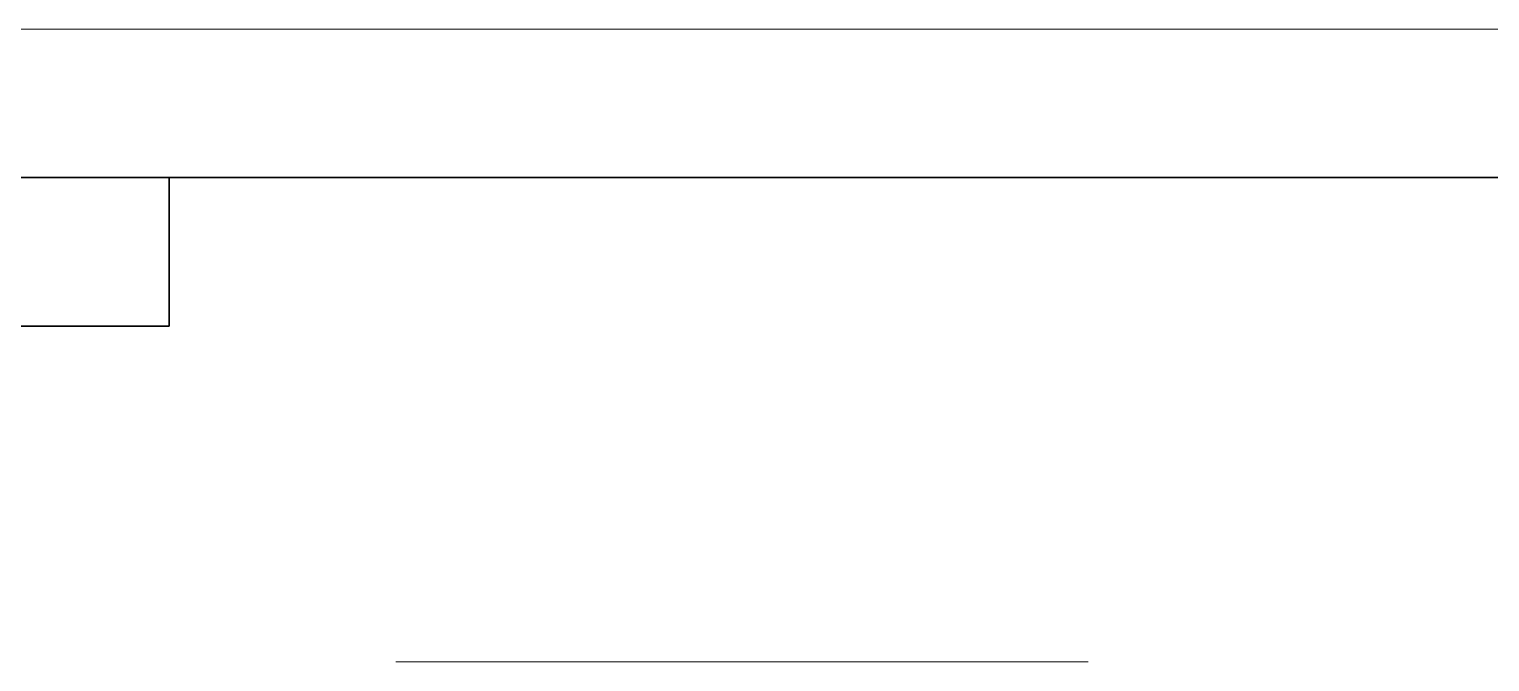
# Model space of a CAD drawing. Header units: millimetres. Extents: x 409 to 2276, y 1039 to 1674.
# Drawn here: x 1536.5 to 1831.8, y 1545.8 to 1673.7 of the extents above; entities that cross this region are included whole.
import ezdxf
from ezdxf.enums import TextEntityAlignment as Align

# ---------------------------------------------------------------- set-up
doc = ezdxf.new("R2010")
doc.units = ezdxf.units.MM
for name, color, linetype, lineweight in [('文字层', 3, 'Continuous', 18), ('粗实线层', 7, 'Continuous', 35), ('细实线层', 7, 'Continuous', 18)]:
    doc.layers.add(name, color=color, linetype=linetype, lineweight=lineweight)
doc.styles.add('标准', font='FSGB2312.ttf', dxfattribs={"width": 0.667})

# ---------------------------------------------------------------- blocks, each defined once
blk = doc.blocks.new('A4图框')
at = {"layer": '粗实线层'}
for p, q in [((138.5, 95), (-138.5, 95)), ((-88.5, 95), (-88.5, 85)), ((-88.5, 85), (-138.5, 85))]:
    blk.add_line(p, q, dxfattribs=at)
at = {"layer": '细实线层'}
blk.add_line((148.5, 105), (-148.5, 105), dxfattribs=at)
at = {"layer": '文字层', "style": '标准', "width": 0.667}
blk.add_attdef('图纸编号', text='', height=5.191, rotation=180, dxfattribs=at).set_placement((-113.408, 90), align=Align.MIDDLE_CENTER)
blk = doc.blocks.new('A4A-B-Marked')
blk.add_blockref('A4图框', (0, 0))

msp = doc.modelspace()

# ---------------------------------------------------------------- linework, layer by layer
at = {"layer": '粗实线层', "lineweight": 20}
msp.add_line((1610.626, 1545.845), (1750.626, 1545.845), dxfattribs=at)

# ---------------------------------------------------------------- block references
at = {"lineweight": 18, "xscale": 3, "yscale": 3, "zscale": 3}
msp.add_blockref('A4A-B-Marked', (1830.291, 1358.711), dxfattribs=at)

doc.saveas('drawing.dxf')
